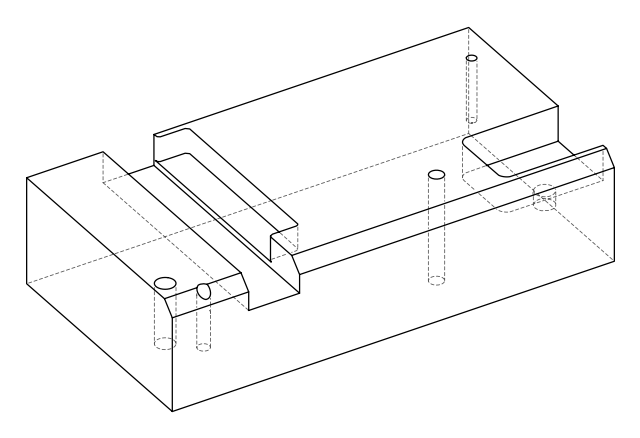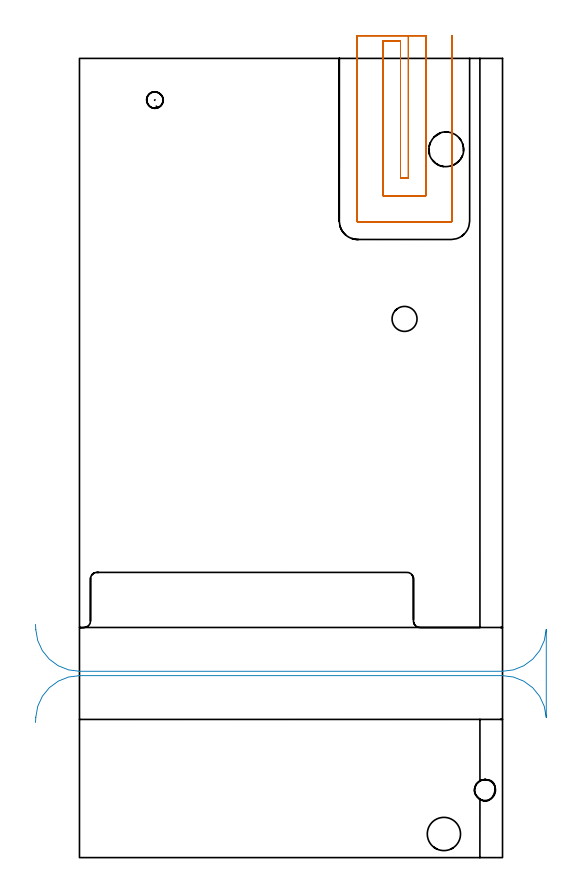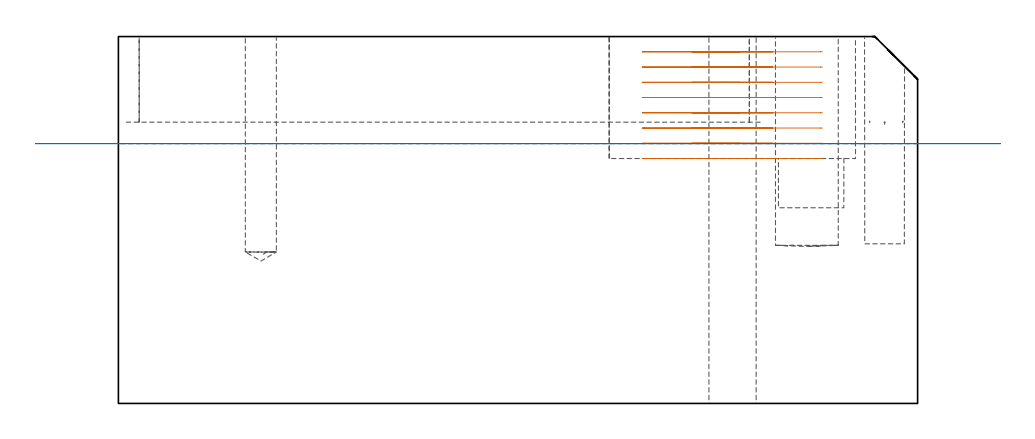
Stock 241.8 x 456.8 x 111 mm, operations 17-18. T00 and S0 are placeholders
(PLAN: 18 operations, 13 tool changes, 228.6 min)
(1 SPOT_DRILL | STEP1HOLE | NXT0321_9005460120000 | 0.03 min | 2 mm3)
(2 SPOT_DRILL_1 | STEP1POCKET | NXT0321_9005460120000 | 0.03 min | 1 mm3)
(3 SPOT_DRILL_2 | STEP1POCKET_2 | NXT0321_9005460120000 | 0.06 min | 4337 mm3)
(4 SPOT_DRILL_3 | STEP1POCKET_3 | NXT0321_9005460120000 | 0.03 min | 1 mm3)
(5 DRILL_BLIND_HOLE_INTO_CENTER | STEP1HOLE | UGT0301_209 | 0.07 min | 841 mm3)
(6 GUN_DRILL_THROUGH_HOLE | STEP1HOLE | UGT0307_006 | 0.55 min | 6232 mm3)
(7 DRILL_TO_ENLARGE_THROUGH_HOLE | STEP1HOLE | UGT0301_275 | 0.48 min | 10698 mm3)
(8 DRILL_BLIND_HOLE_INTO_CENTER_1 | STEP1POCKET | UGT0301_197 | 0.26 min | 2895 mm3)
(9 DRILL_TO_ENLARGE_BLIND_HOLE | STEP1POCKET | UGT0301_373 | 0.26 min | 4165 mm3)
(10 INDEXABLE_INSERT_DRILL_BLIND_HOLE_FROM_SOLID | STEP1POCKET_1 | NXT0302_009 | 0.26 min | 17906 mm3)
(11 DRILL_BLIND_HOLE_INTO_CENTER_2 | STEP1POCKET_2 | UGT0301_373 | 0.08 min | 1498 mm3)
(12 DRILL_BLIND_HOLE_INTO_CENTER_3 | STEP1POCKET_3 | UGT0301_209 | 0.28 min | 4552 mm3)
(13 MILL_ROUGH_BLIND_HOLE_CONTOUR | STEP1POCKET_2 | UGT0201_129 | Spiral | 0.66 min | 5548 mm3)
(14 AREA_MILL | FG_CHAMFER_SURFACE | UGT0205_001 | 3.39 min | 6778 mm3)
(15 AREA_MILL_1 | FG_CHAMFER_SURFACE_1 | UGT0205_001 | 13.26 min | 27633 mm3)
(16 MILL_OPEN_POCKET | POCKET_OPEN | NXT0201_008 | Follow Part, ap 1.5, ae 75% | 195.73 min | 478354 mm3)
(17 MILL_SLOT | SLOT_PARTIAL_RECTANGULAR | UGT0201_094 | Follow Part, ap 5, ae 75% | 11.82 min | 276010 mm3)
(18 MILL_RECTANGULAR_SLOT | SLOT_RECTANGULAR | UGT0201_020 | Follow Part, ap 12.5, ae 75% | 1.4 min | 82522 mm3)
(TOOL NXT0321_9005460120000 | NC Spot Drill, 142deg, 12mm, Carbide, Uncoated | D12 PA142 FL30 Z2)
(TOOL UGT0301_209 | Twist Drill 9.4 mm | D9.4 PA118 FL78 Z2)
(TOOL UGT0307_006 | Gun Drill 9 mm | D9 PA130 FL24 Z1)
(TOOL UGT0301_275 | Twist Drill 14.3 mm | D14.3 PA118 FL114 Z2)
(TOOL UGT0301_197 | Twist Drill 7.8 mm | D7.8 PA118 FL73 Z2)
(TOOL UGT0301_373 | Twist Drill Flat Bottom 12 mm | D12 PA180 FL101 Z2)
(TOOL NXT0302_009 | Index. Insert Drill 19mm [880-D1900L25-05] | D19 PA176 FL95 Z2)
(TOOL UGT0201_129 | Carbide End Mill 11.9 | D11.9 FL15 Z4)
(TOOL UGT0205_001 | Chamfer Mill 20 x 3 x 45 deg. | D20 FL50 Z2)
(TOOL NXT0201_008 | ENDMILL 6mm [2P460-0600-NA 1630] | D6 FL26 Z6)
(TOOL UGT0201_094 | End mill 20 mm | D20 FL38 Z4)
(TOOL UGT0201_020 | End mill 50 mm | D50 FL50 Z4)
(OP 17 MILL_SLOT)
G17 G21 G94 G90
T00 M6
G54
G17 G0 G90 X188. Y469.8 S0 M3
G43 Z121.001 H0
Z106.388
G94 G1 Y466.8 F250.
Y388.3 F500.
X183.5
Y466.8
X173.5
Y378.3
X198.
Y466.8
Y469.8 F250.
X158.5
Y466.8
Y363.9 F500.
G3 X159.1 Y363.3 R0.6
G1 X212.4
G3 X213. Y363.9 R0.6
G1 Y466.8
Y469.8 F250.
G0 X188. Z101.776
G1 Y466.8
Y388.3 F500.
X183.5
Y466.8
X173.5
Y378.3
X198.
Y466.8
Y469.8 F250.
X158.5
Y466.8
Y363.9 F500.
G3 X159.1 Y363.3 R0.6
G1 X212.4
G3 X213. Y363.9 R0.6
G1 Y466.8
Y469.8 F250.
G0 X188. Z97.163
G1 Y466.8
Y388.3 F500.
X183.5
Y466.8
X173.5
Y378.3
X198.
Y466.8
Y469.8 F250.
X158.5
Y466.8
Y363.9 F500.
G3 X159.1 Y363.3 R0.6
G1 X212.4
G3 X213. Y363.9 R0.6
G1 Y466.8
Y469.8 F250.
G0 X188. Z92.55
G1 Y466.8
Y388.3 F500.
X183.5
Y466.8
X173.5
Y378.3
X198.
Y466.8
Y469.8 F250.
X158.5
Y466.8
Y363.9 F500.
G3 X159.1 Y363.3 R0.6
G1 X212.4
G3 X213. Y363.9 R0.6
G1 Y466.8
Y469.8 F250.
G0 X188. Z87.938
G1 Y466.8
Y388.3 F500.
X183.5
Y466.8
X173.5
Y378.3
X198.
Y466.8
Y469.8 F250.
X158.5
Y466.8
Y363.9 F500.
G3 X159.1 Y363.3 R0.6
G1 X212.4
G3 X213. Y363.9 R0.6
G1 Y466.8
Y469.8 F250.
G0 X188. Z83.325
G1 Y466.8
Y388.3 F500.
X183.5
Y466.8
X173.5
Y378.3
X198.
Y466.8
Y469.8 F250.
X158.5
Y466.8
Y363.9 F500.
G3 X159.1 Y363.3 R0.6
G1 X212.4
G3 X213. Y363.9 R0.6
G1 Y466.8
Y469.8 F250.
G0 X188. Z78.713
G1 Y466.8
Y388.3 F500.
X183.5
Y466.8
X173.5
Y378.3
X198.
Y466.8
Y469.8 F250.
X158.5
Y466.8
Y363.9 F500.
G3 X159.1 Y363.3 R0.6
G1 X212.4
G3 X213. Y363.9 R0.6
G1 Y466.8
Y469.8 F250.
G0 X188. Z74.1
G1 Y466.8
Y388.3 F500.
X183.5
Y466.8
X173.5
Y378.3
X198.
Y466.8
Y469.8 F250.
X158.5
Y466.8
Y363.9 F500.
G3 X159.1 Y363.3 R0.6
G1 X212.4
G3 X213. Y363.9 R0.6
G1 Y466.8
Y469.8 F250.
G0 Z121.001
M5
M2
(OP 18 MILL_RECTANGULAR_SLOT)
G17 G21 G94 G90
T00 M6
G54
G17 G0 G90 X-25.117 Y77.228 S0 M3
G43 Z121.001 H0
Z78.6
G94 G1 X-24.97 Y80.224 F250.
G2 X0. Y104. R25. F500.
G1 X241.8
G2 X266.77 Y80.225 R25.
G1 X266.8
Y130.275
X266.77
G2 X241.8 Y106.5 R25.
G1 X0.
G2 X-24.97 Y130.276 R25.
G1 X-25.117 Y133.272 F250.
G0 Z121.001
M5
M2
